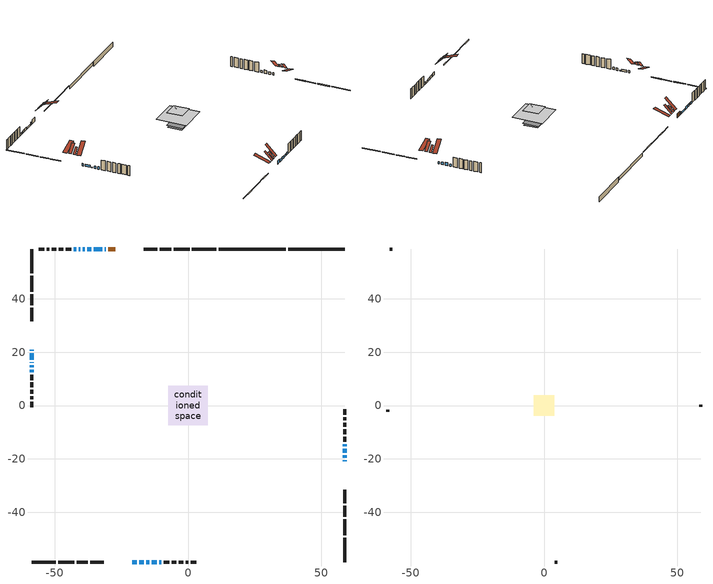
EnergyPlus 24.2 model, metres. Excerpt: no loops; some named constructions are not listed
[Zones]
conditioned space
 floor adiabatic (AdiabaticFloorConstruction): -7.46,-7.46 -7.46,7.46 7.46,7.46 7.46,-7.46 z2.75
 floor foundation (Slab1 construction): -3.57,-3.57 -3.57,3.57 3.57,3.57 3.57,-3.57 z-2.13
 floor foundation (Slab1 construction 1): -3.91,-3.91 -3.91,3.91 3.91,3.91 3.91,-3.91 z-1.22
 wall outside (RimJoist1 construction): 10.52,58.71 1.49,58.71 / -58.71,-58.71 -49.68,-58.71 / -58.71,58.71 -58.71,49.68 / 58.71,-58.71 58.71,-49.68 z0.31:0.61
 wall outside (RimJoist2 construction): 0.56,58.71 -5.44,58.71 / -48.75,-58.71 -42.75,-58.71 / -58.71,48.75 -58.71,42.75 / 58.71,-48.75 58.71,-42.75 z0.31:0.61
 wall outside (RimJoist3 construction): -6.36,58.71 -10.52,58.71 / -41.82,-58.71 -37.67,-58.71 / -58.71,41.82 -58.71,37.67 / 58.71,-41.82 58.71,-37.67 z0.31:0.61
 wall outside (RimJoist4 construction): -11.45,58.71 -16.63,58.71 / -36.74,-58.71 -31.55,-58.71 / -58.71,36.74 -58.71,31.55 / 58.71,-36.74 58.71,-31.55 z0.31:0.61
 wall outside (AdiabaticWallConstruction 1): -27.26,58.71 -29.85,58.71 z0.31:2.34
 wall outside (AdiabaticWallConstruction): 58.71,-20.93 58.71,-20.52 / -40.5,58.71 -41.01,58.71 / 58.71,-15.3 58.71,-14.59 / -41.94,58.71 -42.86,58.71 z0.31:1.38; -30.77,58.71 -31.19,58.71 / -58.71,20.93 -58.71,20.51 / -36.2,58.71 -37.83,58.71 / -38.76,58.71 -39.57,58.71 / -58.71,19.58 -58.71,17.14 / -18.22,-58.71 -16.59,-58.71 / -58.71,13.33 -58.71,12.51 / -10.86,-58.71 -10.02,-58.71 z0.31:1.53; 58.71,-19.59 58.71,-18.58 / -58.71,15.02 -58.71,14.26 z0.31:1.48; 58.71,-17.65 58.71,-16.23 / -20.93,-58.71 -19.15,-58.71 z0.31:1.89; -32.12,58.71 -35.27,58.71 z0.31:1.02; -58.71,16.21 -58.71,15.95 z0.31:0.7; -15.66,-58.71 -14.49,-58.71 z0.31:1.43; -13.57,-58.71 -11.79,-58.71 z0.31:1.17
 wall outside (Wall1 construction): -43.78,58.71 -45.81,58.71 / -9.1,-58.71 -7.07,-58.71 / -58.71,11.59 -58.71,9.56 / 58.71,-13.66 58.71,-11.63 z0.31:5.19
 wall outside (Wall2 construction): -46.74,58.71 -48.49,58.71 / -6.14,-58.71 -4.39,-58.71 / -58.71,8.63 -58.71,6.88 / 58.71,-10.7 58.71,-8.95 z0.31:5.19
 wall outside (Wall3 construction): -49.42,58.71 -51.05,58.71 / -3.46,-58.71 -1.83,-58.71 / -58.71,5.95 -58.71,4.32 / 58.71,-8.02 58.71,-6.39 z0.31:5.19
 wall outside (Wall4 construction): -51.98,58.71 -53.06,58.71 / -0.9,-58.71 0.18,-58.71 / -58.71,3.39 -58.71,2.31 / 58.71,-5.46 58.71,-4.38 z0.31:5.19
 wall outside (Wall5 construction): -53.99,58.71 -56.05,58.71 / 1.11,-58.71 3.17,-58.71 / -58.71,1.38 -58.71,-0.68 / 58.71,-3.45 58.71,-1.39 z0.31:5.19
 wall foundation (FoundationWall1 construction): 37.68,58.71,-2.13 37.68,58.71,0.31 56.61,58.71,0.31 56.61,58.71,0.26 58.71,58.71,0.26 58.71,58.71,-2.13
 wall foundation (FoundationWall2 construction): 36.75,58.71 11.45,58.71 z-1.22:0.3
 window (WindowConstruction): 58.71,-20.93 58.71,-20.52 z0.31:1.38
 window (WindowConstruction 17): -30.77,58.71 -31.19,58.71 z0.31:1.53
 window (WindowConstruction 18): -58.71,20.93 -58.71,20.51 z0.31:1.53
 window (WindowConstruction 7): 58.71,-19.59 58.71,-18.58 z0.31:1.48
 window (WindowConstruction 8): 58.71,-17.65 58.71,-16.23 z0.31:1.89
 window (WindowConstruction 9): -32.12,58.71 -35.27,58.71 z0.31:1.02
 window (WindowConstruction 10): -36.2,58.71 -37.83,58.71 z0.31:1.53
 window (WindowConstruction 11): -38.76,58.71 -39.57,58.71 z0.31:1.53
 window (WindowConstruction 1): -40.5,58.71 -41.01,58.71 z0.31:1.38
 window (WindowConstruction 12): -58.71,19.58 -58.71,17.14 z0.31:1.53
 window (WindowConstruction 13): -20.93,-58.71 -19.15,-58.71 z0.31:1.89
 window (WindowConstruction 14): 58.71,-15.3 58.71,-14.59 z0.31:1.38
 window (WindowConstruction 15): -18.22,-58.71 -16.59,-58.71 z0.31:1.53
 window (WindowConstruction 19): -58.71,16.21 -58.71,15.95 z0.31:0.7
 window (WindowConstruction 2): -41.94,58.71 -42.85,58.71 z0.31:1.38
 window (WindowConstruction 3): -58.71,15.02 -58.71,14.26 z0.31:1.48
 window (WindowConstruction 4): -58.71,13.33 -58.71,12.52 z0.31:1.53
 window (WindowConstruction 5): -15.66,-58.71 -14.5,-58.71 z0.31:1.43
 window (WindowConstruction 6): -13.57,-58.71 -11.79,-58.71 z0.31:1.17
 window (WindowConstruction 16): -10.86,-58.71 -10.02,-58.71 z0.31:1.53
 door (Door): -27.26,58.71 -29.85,58.71 z0.31:2.34
 ceiling adiabatic (AdiabaticFloorConstruction): 7.46,-7.46 7.46,7.46 -7.46,7.46 -7.46,-7.46 z2.75
 roof outside (Roof2 construction): -21.76,58.71,5.19 -21.76,55.05,8.84 -20.47,55.05,8.84 -20.47,58.71,5.19; -26.42,-58.71,5.19 -26.42,-55.05,8.84 -27.72,-55.05,8.84 -27.72,-58.71,5.19; -58.71,26.42,5.19 -55.05,26.42,8.84 -55.05,27.72,8.84 -58.71,27.72,5.19; 58.71,-26.42,5.19 55.05,-26.42,8.84 55.05,-27.72,8.84 58.71,-27.72,5.19
 roof outside (Roof3 construction): -23.63,58.71,5.19 -23.63,56.07,7.83 -22.69,56.07,7.83 -22.69,58.71,5.19; -24.56,-58.71,5.19 -24.56,-56.07,7.83 -25.49,-56.07,7.83 -25.49,-58.71,5.19; -58.71,24.56,5.19 -56.07,24.56,7.83 -56.07,25.49,7.83 -58.71,25.49,5.19; 58.71,-24.56,5.19 56.07,-24.56,7.83 56.07,-25.49,7.83 58.71,-25.49,5.19
attic - vented
 floor to conditioned space (Floor1 construction Reversed): -3.86,-3.86 -3.86,3.86 3.86,3.86 3.86,-3.86 z5.19
 floor to conditioned space (Floor2 construction Reversed): -2.48,-2.48 -2.48,2.48 2.48,2.48 2.48,-2.48 z5.19
 floor to conditioned space (Floor3 construction Reversed): -1.67,-1.67 -1.67,1.67 1.67,1.67 1.67,-1.67 z5.19
 wall outside (Wall6 construction): -56.98,58.71 -57.78,58.71 / 4.1,-58.71 4.9,-58.71 / -58.71,-1.61 -58.71,-2.41 / 58.71,-0.46 58.71,0.34 z0.31:5.19
 roof outside (Roof1 construction): -19.54,58.71,5.19 -19.54,51.2,7.69 -17.56,51.2,7.69 -17.56,58.71,5.19; -28.64,-58.71,5.19 -28.64,-51.2,7.69 -30.62,-51.2,7.69 -30.62,-58.71,5.19; -58.71,28.64,5.19 -51.2,28.64,7.69 -51.2,30.62,7.69 -58.71,30.62,5.19; 58.71,-28.64,5.19 51.2,-28.64,7.69 51.2,-30.62,7.69 58.71,-30.62,5.19
 roof outside (Roof4 construction): -26.33,58.71,5.19 -26.33,53.69,10.21 -24.56,53.69,10.21 -24.56,58.71,5.19; -21.86,-58.71,5.19 -21.86,-53.69,10.21 -23.63,-53.69,10.21 -23.63,-58.71,5.19; -58.71,21.86,5.19 -53.69,21.86,10.21 -53.69,23.63,10.21 -58.71,23.63,5.19; 58.71,-21.86,5.19 53.69,-21.86,10.21 53.69,-23.63,10.21 58.71,-23.63,5.19
[Construction]
Floor1 construction: ceiling loosefill ins, ceiling stud and cavity, gypsum board
Floor2 construction: ceiling loosefill ins 1, ceiling stud and cavity 1, gypsum board
Floor3 construction: ceiling stud and cavity 2, gypsum board 1
[EnergyManagementSystem:Program]
component_loads_program: Set loads_htg_walls = 0; Set loads_htg_rim_joists = 0; Set loads_htg_foundation_walls = 0; Set loads_htg_floors = 0; Set loads_htg_slabs = 0; Set loads_htg_ceilings = 0; Set loads_htg_roofs = 0; Set loads_htg_windows_conduction = 0; Set loads_htg_windows_solar = 0; Set loads_htg_doors = 0; Set loads_htg_skylights_conduction = 0; Set loads_htg_skylights_solar = 0; Set loads_htg_internal_mass = 0; Set loads_htg_intgains = 0; Set loads_htg_lighting = 0; Set loads_htg_infil = 0; Set loads_htg_mechvent = 0; Set loads_htg_natvent = 0; Set loads_htg_whf = 0; Set loads_htg_ducts = 0; Set loads_clg_walls = 0; Set loads_clg_rim_joists = 0; Set loads_clg_foundation_walls = 0; Set loads_clg_floors = 0; Set loads_clg_slabs = 0; Set loads_clg_ceilings = 0; Set loads_clg_roofs = 0; Set loads_clg_windows_conduction = 0; Set loads_clg_windows_solar = 0; Set loads_clg_doors = 0; Set loads_clg_skylights_conduction = 0; Set loads_clg_skylights_solar = 0; Set loads_clg_internal_mass = 0; Set loads_clg_intgains = 0; Set loads_clg_lighting = 0; Set loads_clg_infil = 0; Set loads_clg_mechvent = 0; Set loads_clg_natvent = 0; Set loads_clg_whf = 0; Set loads_clg_ducts = 0; Set hr_walls = 0; Set hr_walls = hr_walls + s_conv_33 + s_ig_33 + s_sol_33 + s_lgt_33 + s_surf_33; Set hr_walls = hr_walls + s_conv_34 + s_ig_34 + s_sol_34 + s_lgt_34 + s_surf_34; Set hr_walls = hr_walls + s_conv_35 + s_ig_35 + s_sol_35 + s_lgt_35 + s_surf_35; Set hr_walls = hr_walls + s_conv_36 + s_ig_36 + s_sol_36 + s_lgt_36 + s_surf_36; Set hr_walls = hr_walls + s_conv_37 + s_ig_37 + s_sol_37 + s_lgt_37 + s_surf_37; Set hr_walls = hr_walls + s_conv_38 + s_ig_38 + s_sol_38 + s_lgt_38 + s_surf_38; Set hr_walls = hr_walls + s_conv_39 + s_ig_39 + s_sol_39 + s_lgt_39 + s_surf_39; Set hr_walls = hr_walls + s_conv_40 + s_ig_40 + s_sol_40 + s_lgt_40 + s_surf_40; Set hr_walls = hr_walls + s_conv_41 + s_ig_41 + s_sol_41 + s_lgt_41 + s_surf_41; Set hr_walls = hr_walls + s_conv_42 + s_ig_42 + s_sol_42 + s_lgt_42 + s_surf_42; Set hr_walls = hr_walls + s_conv_43 + s_ig_43 + s_sol_43 + s_lgt_43 + s_surf_43; Set hr_walls = hr_walls + s_conv_44 + s_ig_44 + s_sol_44 + s_lgt_44 + s_surf_44; Set hr_walls = hr_walls + s_conv_45 + s_ig_45 + s_sol_45 + s_lgt_45 + s_surf_45; Set hr_walls = hr_walls + s_conv_46 + s_ig_46 + s_sol_46 + s_lgt_46 + s_surf_46; Set hr_walls = hr_walls + s_conv_47 + s_ig_47 + s_sol_47 + s_lgt_47 + s_surf_47; Set hr_walls = hr_walls + s_conv_48 + s_ig_48 + s_sol_48 + s_lgt_48 + s_surf_48; Set hr_walls = hr_walls + s_conv_49 + s_ig_49 + s_sol_49 + s_lgt_49 + s_surf_49; Set hr_walls = hr_walls + s_conv_50 + s_ig_50 + s_sol_50 + s_lgt_50 + s_surf_50; Set hr_walls = hr_walls + s_conv_51 + s_ig_51 + s_sol_51 + s_lgt_51 + s_surf_51; Set hr_walls = hr_walls + s_conv_52 + s_ig_52 + s_sol_52 + s_lgt_52 + s_surf_52; Set hr_rim_joists = 0; Set hr_rim_joists = hr_rim_joists + s_conv_7 + s_ig_7 + s_sol_7 + s_lgt_7 + s_surf_7; Set hr_rim_joists = hr_rim_joists + s_conv_8 + s_ig_8 + s_sol_8 + s_lgt_8 + s_surf_8; Set hr_rim_joists = hr_rim_joists + s_conv_9 + s_ig_9 + s_sol_9 + s_lgt_9 + s_surf_9; Set hr_rim_joists = hr_rim_joists + s_conv_10 + s_ig_10 + s_sol_10 + s_lgt_10 + s_surf_10; Set hr_rim_joists = hr_rim_joists + s_conv_11 + s_ig_11 + s_sol_11 + s_lgt_11 + s_surf_11; Set hr_rim_joists = hr_rim_joists + s_conv_12 + s_ig_12 + s_sol_12 + s_lgt_12 + s_surf_12; Set hr_rim_joists = hr_rim_joists + s_conv_13 + s_ig_13 + s_sol_13 + s_lgt_13 + s_surf_13; Set hr_rim_joists = hr_rim_joists + s_conv_14 + s_ig_14 + s_sol_14 + s_lgt_14 + s_surf_14; Set hr_rim_joists = hr_rim_joists + s_conv_15 + s_ig_15 + s_sol_15 + s_lgt_15 + s_surf_15; Set hr_rim_joists = hr_rim_joists + s_conv_16 + s_ig_16 + s_sol_16 + s_lgt_16 + s_surf_16; Set hr_rim_joists = hr_rim_joists + s_conv_17 + s_ig_17 + s_sol_17 + s_lgt_17 + s_surf_17; Set hr_rim_joists = hr_rim_joists + s_conv_18 + s_ig_18 + s_sol_18 + s_lgt_18 + s_surf_18; Set hr_rim_joists = hr_rim_joists + s_conv_19 + s_ig_19 + s_sol_19 + s_lgt_19 + s_surf_19; Set hr_rim_joists = hr_rim_joists + s_conv_20 + s_ig_20 + s_sol_20 + s_lgt_20 + s_surf_20; Set hr_rim_joists = hr_rim_joists + s_conv_21 + s_ig_21 + s_sol_21 + s_lgt_21 + s_surf_21; Set hr_rim_joists = hr_rim_joists + s_conv_22 + s_ig_22 + s_sol_22 + s_lgt_22 + s_surf_22; Set hr_foundation_walls = 0; Set hr_foundation_walls = hr_foundation_walls + s_conv_3 + s_ig_3 + s_sol_3 + s_lgt_3 + s_surf_3; Set hr_foundation_walls = hr_foundation_walls + s_conv_4 + s_ig_4 + s_sol_4 + s_lgt_4 + s_surf_4; Set hr_floors = 0; Set hr_slabs = 0; Set hr_slabs = hr_slabs + s_conv_31 + s_ig_31 + s_sol_31 + s_lgt_31 + s_surf_31; Set hr_slabs = hr_slabs + s_conv_32 + s_ig_32 + s_sol_32 + s_lgt_32 + s_surf_32; Set hr_ceilings = 0; Set hr_ceilings = hr_ceilings + s_conv + s_ig + s_sol + s_lgt + s_surf; Set hr_ceilings = hr_ceilings + s_conv_1 + s_ig_1 + s_sol_1 + s_lgt_1 + s_surf_1; Set hr_ceilings = hr_ceilings + s_conv_2 + s_ig_2 + s_sol_2 + s_lgt_2 + s_surf_2; Set hr_roofs = 0; Set hr_roofs = hr_roofs + s_conv_23 + s_ig_23 + s_sol_23 + s_lgt_23 + s_surf_23; Set hr_roofs = hr_roofs + s_conv_24 + s_ig_24 + s_sol_24 + s_lgt_24 + s_surf_24; Set hr_roofs = hr_roofs + s_conv_25 + s_ig_25 + s_sol_25 + s_lgt_25 + s_surf_25; Set hr_roofs = hr_roofs + s_conv_26 + s_ig_26 + s_sol_26 + s_lgt_26 + s_surf_26; Set hr_roofs = hr_roofs + s_conv_27 + s_ig_27 + s_sol_27 + s_lgt_27 + s_surf_27; Set hr_roofs = hr_roofs + s_conv_28 + s_ig_28 + s_sol_28 + s_lgt_28 + s_surf_28; Set hr_roofs = hr_roofs + s_conv_29 + s_ig_29 + s_sol_29 + s_lgt_29 + s_surf_29; Set hr_roofs = hr_roofs + s_conv_30 + s_ig_30 + s_sol_30 + s_lgt_30 + s_surf_30; Set hr_windows_conduction = 0; Set hr_windows_conduction = hr_windows_conduction + ss_conv_1; Set hr_windows_conduction = hr_windows_conduction + ss_ig_1; Set hr_windows_conduction = hr_windows_conduction + ss_surf_1; Set hr_windows_conduction = hr_windows_conduction + ss_conv_2; Set hr_windows_conduction = hr_windows_conduction + ss_ig_2; Set hr_windows_conduction = hr_windows_conduction + ss_surf_2; Set hr_windows_conduction = hr_windows_conduction + ss_conv_3; Set hr_windows_conduction = hr_windows_conduction + ss_ig_3; Set hr_windows_conduction = hr_windows_conduction + ss_surf_3; Set hr_windows_conduction = hr_windows_conduction + ss_conv_4; Set hr_windows_conduction = hr_windows_conduction + ss_ig_4; Set hr_windows_conduction = hr_windows_conduction + ss_surf_4; Set hr_windows_conduction = hr_windows_conduction + ss_conv_5; Set hr_windows_conduction = hr_windows_conduction + ss_ig_5; Set hr_windows_conduction = hr_windows_conduction + ss_surf_5; Set hr_windows_conduction = hr_windows_conduction + ss_conv_6; Set hr_windows_conduction = hr_windows_conduction + ss_ig_6; Set hr_windows_conduction = hr_windows_conduction + ss_surf_6; Set hr_windows_conduction = hr_windows_conduction + ss_conv_7; Set hr_windows_conduction = hr_windows_conduction + ss_ig_7; Set hr_windows_conduction = hr_windows_conduction + ss_surf_7; Set hr_windows_conduction = hr_windows_conduction + ss_conv_8; Set hr_windows_conduction = hr_windows_conduction + ss_ig_8; Set hr_windows_conduction = hr_windows_conduction + ss_surf_8; Set hr_windows_conduction = hr_windows_conduction + ss_conv_9; Set hr_windows_conduction = hr_windows_conduction + ss_ig_9; Set hr_windows_conduction = hr_windows_conduction + ss_surf_9; Set hr_windows_conduction = hr_windows_conduction + ss_conv_10; Set hr_windows_conduction = hr_windows_conduction + ss_ig_10; Set hr_windows_conduction = hr_windows_conduction + ss_surf_10; Set hr_windows_conduction = hr_windows_conduction + ss_conv_11; Set hr_windows_conduction = hr_windows_conduction + ss_ig_11; Set hr_windows_conduction = hr_windows_conduction + ss_surf_11; Set hr_windows_conduction = hr_windows_conduction + ss_conv_12; Set hr_windows_conduction = hr_windows_conduction + ss_ig_12; Set hr_windows_conduction = hr_windows_conduction + ss_surf_12; Set hr_windows_conduction = hr_windows_conduction + ss_conv_13; Set hr_windows_conduction = hr_windows_conduction + ss_ig_13; Set hr_windows_conduction = hr_windows_conduction + ss_surf_13; Set hr_windows_conduction = hr_windows_conduction + ss_conv_14; Set hr_windows_conduction = hr_windows_conduction + ss_ig_14; Set hr_windows_conduction = hr_windows_conduction + ss_surf_14; Set hr_windows_conduction = hr_windows_conduction + ss_conv_15; Set hr_windows_conduction = hr_windows_conduction + ss_ig_15; Set hr_windows_conduction = hr_windows_conduction + ss_surf_15; Set hr_windows_conduction = hr_windows_conduction + ss_conv_16; Set hr_windows_conduction = hr_windows_conduction + ss_ig_16; Set hr_windows_conduction = hr_windows_conduction + ss_surf_16; Set hr_windows_conduction = hr_windows_conduction + ss_conv_17; Set hr_windows_conduction = hr_windows_conduction + ss_ig_17; Set hr_windows_conduction = hr_windows_conduction + ss_surf_17; Set hr_windows_conduction = hr_windows_conduction + ss_conv_18; Set hr_windows_conduction = hr_windows_conduction + ss_ig_18; Set hr_windows_conduction = hr_windows_conduction + ss_surf_18; Set hr_windows_conduction = hr_windows_conduction + ss_conv_19; Set hr_windows_conduction = hr_windows_conduction + ss_ig_19; Set hr_windows_conduction = hr_windows_conduction + ss_surf_19; Set hr_windows_conduction = hr_windows_conduction + ss_conv_20; Set hr_windows_conduction = hr_windows_conduction + ss_ig_20; Set hr_windows_conduction = hr_windows_conduction + ss_surf_20; Set hr_windows_solar = 0; Set hr_windows_solar = hr_windows_solar - ss_trans_in * ZoneTimestep * 3600 + ss_back_out * ZoneTimestep * 3600 + ss_trans_out * ZoneTimestep * 3600; Set hr_windows_solar = hr_windows_solar - ss_trans_in_1 * ZoneTimestep * 3600 + ss_back_out_1 * ZoneTimestep * 3600 + ss_trans_out_1 * ZoneTimestep * 3600; Set hr_windows_solar = hr_windows_solar - ss_trans_in_2 * ZoneTimestep * 3600 + ss_back_out_2 * ZoneTimestep * 3600 + ss_trans_out_2 * ZoneTimestep * 3600; Set hr_windows_solar = hr_windows_solar - ss_trans_in_3 * ZoneTimestep * 3600 + ss_back_out_3 * ZoneTimestep * 3600 + ss_trans_out_3 * ZoneTimestep * 3600; Set hr_windows_solar = hr_windows_solar - ss_trans_in_4 * ZoneTimestep * 3600 + ss_back_out_4 * ZoneTimestep * 3600 + ss_trans_out_4 * ZoneTimestep * 3600; Set hr_windows_solar = hr_windows_solar - ss_trans_in_5 * ZoneTimestep * 3600 + ss_back_out_5 * ZoneTimestep * 3600 + ss_trans_out_5 * ZoneTimestep * 3600; Set hr_windows_solar = hr_windows_solar - ss_trans_in_6 * ZoneTimestep * 3600 + ss_back_out_6 * ZoneTimestep * 3600 + ss_trans_out_6 * ZoneTimestep * 3600; Set hr_windows_solar = hr_windows_solar - ss_trans_in_7 * ZoneTimestep * 3600 + ss_back_out_7 * ZoneTimestep * 3600 + ss_trans_out_7 * ZoneTimestep * 3600; Set hr_windows_solar = hr_windows_solar - ss_trans_in_8 * ZoneTimestep * 3600 + ss_back_out_8 * ZoneTimestep * 3600 + ss_trans_out_8 * ZoneTimestep * 3600; Set hr_windows_solar = hr_windows_solar - ss_trans_in_9 * ZoneTimestep * 3600 + ss_back_out_9 * ZoneTimestep * 3600 + ss_trans_out_9 * ZoneTimestep * 3600; Set hr_windows_solar = hr_windows_solar - ss_trans_in_10 * ZoneTimestep * 3600 + ss_back_out_10 * ZoneTimestep * 3600 + ss_trans_out_10 * ZoneTimestep * 3600; Set hr_windows_solar = hr_windows_solar - ss_trans_in_11 * ZoneTimestep * 3600 + ss_back_out_11 * ZoneTimestep * 3600 + ss_trans_out_11 * ZoneTimestep * 3600; Set hr_windows_solar = hr_windows_solar - ss_trans_in_12 * ZoneTimestep * 3600 + ss_back_out_12 * ZoneTimestep * 3600 + ss_trans_out_12 * ZoneTimestep * 3600; Set hr_windows_solar = hr_windows_solar - ss_trans_in_13 * ZoneTimestep * 3600 + ss_back_out_13 * ZoneTimestep * 3600 + ss_trans_out_13 * ZoneTimestep * 3600; Set hr_windows_solar = hr_windows_solar - ss_trans_in_14 * ZoneTimestep * 3600 + ss_back_out_14 * ZoneTimestep * 3600 + ss_trans_out_14 * ZoneTimestep * 3600; Set hr_windows_solar = hr_windows_solar - ss_trans_in_15 * ZoneTimestep * 3600 + ss_back_out_15 * ZoneTimestep * 3600 + ss_trans_out_15 * ZoneTimestep * 3600; Set hr_windows_solar = hr_windows_solar - ss_trans_in_16 * ZoneTimestep * 3600 + ss_back_out_16 * ZoneTimestep * 3600 + ss_trans_out_16 * ZoneTimestep * 3600; Set hr_windows_solar = hr_windows_solar - ss_trans_in_17 * ZoneTimestep * 3600 + ss_back_out_17 * ZoneTimestep * 3600 + ss_trans_out_17 * ZoneTimestep * 3600; Set hr_windows_solar = hr_windows_solar - ss_trans_in_18 * ZoneTimestep * 3600 + ss_back_out_18 * ZoneTimestep * 3600 + ss_trans_out_18 * ZoneTimestep * 3600; Set hr_windows_solar = hr_windows_solar - ss_trans_in_19 * ZoneTimestep * 3600 + ss_back_out_19 * ZoneTimestep * 3600 + ss_trans_out_19 * ZoneTimestep * 3600; Set hr_doors = 0; Set hr_doors = hr_doors + ss_sol; Set hr_doors = hr_doors + ss_lgt; Set hr_doors = hr_doors + ss_conv; Set hr_doors = hr_doors + ss_ig; Set hr_doors = hr_doors + ss_surf; Set hr_skylights_conduction = 0; Set hr_skylights_solar = 0; Set hr_internal_mass = 0; Set hr_internal_mass = hr_internal_mass + s_conv_5 + s_ig_5 + s_sol_5 + s_lgt_5 + s_surf_5; Set hr_internal_mass = hr_internal_mass + s_conv_6 + s_ig_6 + s_sol_6 + s_lgt_6 + s_surf_6; Set hr_internal_mass = hr_internal_mass + im_conv + im_ig + im_sol + im_lgt + im_surf; Set hr_internal_mass = hr_internal_mass + im_conv_1 + im_ig_1 + im_sol_1 + im_lgt_1 + im_surf_1; Set hr_intgains = 0; Set hr_intgains = hr_intgains - ig_ee_conv - ig_ee_rad - ig_ee_conv_1 - ig_ee_rad_1 - ig_ee_conv_2 - ig_ee_rad_2 - ig_ee_conv_3 - ig_ee_rad_3 - ig_ee_conv_4 - ig_ee_rad_4 - ig_ee_conv_5 - ig_ee_rad_5 - ig_ee_conv_6 - ig_ee_rad_6 - ig_oe_conv - ig_oe_rad - ig_oe_conv_1 - ig_oe_rad_1 - ig_oe_conv_2 - ig_oe_rad_2 - ig_oe_conv_3 - ig_oe_rad_3 - ig_oe_conv_4 - ig_oe_rad_4 - ig_ppl_conv - ig_ppl_rad; Set hr_lighting = 0; Set hr_lighting = hr_lighting - ig_lgt_conv - ig_lgt_rad - ig_lgt_vis; Set hr_infil = 0; Set hr_infil = hr_infil - airflow_gain + airflow_loss; Set hr_natvent = 0; Set hr_natvent = hr_natvent - airflow_gain_1 + airflow_loss_1; Set hr_whf = 0; Set hr_whf = hr_whf - airflow_gain_2 + airflow_loss_2; Set hr_mechvent = 0; Set hr_mechvent = hr_mechvent - mv_conv - mv_rad - mv_conv_1 - mv_rad_1 - mv_conv_2 - mv_rad_2 - mv_conv_3 - mv_rad_3 - mv_conv_4 - mv_rad_4 - mv_conv_5 - mv_rad_5 - mv_conv_6 - mv_rad_6; Set hr_ducts = 0; Set hr_intgains = hr_intgains + dhw_loss * (1.0*(1-dhw_rtf) + 1.0*dhw_rtf); Set htg_mode = 0; Set clg_mode = 0; If (htg_load_cond > 0); Set htg_mode = 1.0; ElseIf (clg_load_cond > 0); Set clg_mode = 0.0; Else; Set htg_season = 0; Set clg_season = 0; If ((DayOfYear >= 1) && (DayOfYear <= 365)); Set clg_season = 1; EndIf; If ((DayOfYear >= 1) && (DayOfYear <= 365)); Set htg_season = 1; EndIf; If ((airflow_gain_1 <> 0) || (airflow_loss_1 <> 0)) && (clg_season == 1); Set clg_mode = 0.0; ElseIf ((airflow_gain_2 <> 0) || (airflow_loss_2 <> 0)) && (clg_season == 1); Set clg_mode = 0.0; Else; Set Tmid_setpoint = (htg_sp_s_1 + clg_sp_s_1) / 2; If (tin_s_1 > Tmid_setpoint) && (clg_season == 1); Set clg_mode = 0.0; ElseIf (tin_s_1 < Tmid_setpoint) && (htg_season == 1); Set htg_mode = 1.0; EndIf; EndIf; EndIf; Set loads_htg_walls = loads_htg_walls + (hr_walls * htg_mode * 1); Set loads_htg_rim_joists = loads_htg_rim_joists + (hr_rim_joists * htg_mode * 1); Set loads_htg_foundation_walls = loads_htg_foundation_walls + (hr_foundation_walls * htg_mode * 1); Set loads_htg_floors = loads_htg_floors + (hr_floors * htg_mode * 1); Set loads_htg_slabs = loads_htg_slabs + (hr_slabs * htg_mode * 1); Set loads_htg_ceilings = loads_htg_ceilings + (hr_ceilings * htg_mode * 1); Set loads_htg_roofs = loads_htg_roofs + (hr_roofs * htg_mode * 1); Set loads_htg_windows_conduction = loads_htg_windows_conduction + (hr_windows_conduction * htg_mode * 1); Set loads_htg_windows_solar = loads_htg_windows_solar + (hr_windows_solar * htg_mode * 1); Set loads_htg_doors = loads_htg_doors + (hr_doors * htg_mode * 1); Set loads_htg_skylights_conduction = loads_htg_skylights_conduction + (hr_skylights_conduction * htg_mode * 1); Set loads_htg_skylights_solar = loads_htg_skylights_solar + (hr_skylights_solar * htg_mode * 1); Set loads_htg_internal_mass = loads_htg_internal_mass + (hr_internal_mass * htg_mode * 1); Set loads_htg_intgains = loads_htg_intgains + (hr_intgains * htg_mode * 1); Set loads_htg_lighting = loads_htg_lighting + (hr_lighting * htg_mode * 1); Set loads_htg_infil = loads_htg_infil + (hr_infil * htg_mode * 1); Set loads_htg_mechvent = loads_htg_mechvent + (hr_mechvent * htg_mode * 1); Set loads_htg_natvent = loads_htg_natvent + (hr_natvent * htg_mode * 1); Set loads_htg_whf = loads_htg_whf + (hr_whf * htg_mode * 1); Set loads_htg_ducts = loads_htg_ducts + (hr_ducts * htg_mode * 1); Set loads_clg_walls = loads_clg_walls + (-hr_walls * clg_mode * 1); Set loads_clg_rim_joists = loads_clg_rim_joists + (-hr_rim_joists * clg_mode * 1); Set loads_clg_foundation_walls = loads_clg_foundation_walls + (-hr_foundation_walls * clg_mode * 1); Set loads_clg_floors = loads_clg_floors + (-hr_floors * clg_mode * 1); Set loads_clg_slabs = loads_clg_slabs + (-hr_slabs * clg_mode * 1); Set loads_clg_ceilings = loads_clg_ceilings + (-hr_ceilings * clg_mode * 1); Set loads_clg_roofs = loads_clg_roofs + (-hr_roofs * clg_mode * 1); Set loads_clg_windows_conduction = loads_clg_windows_conduction + (-hr_windows_conduction * clg_mode * 1); Set loads_clg_windows_solar = loads_clg_windows_solar + (-hr_windows_solar * clg_mode * 1); Set loads_clg_doors = loads_clg_doors + (-hr_doors * clg_mode * 1); Set loads_clg_skylights_conduction = loads_clg_skylights_conduction + (-hr_skylights_conduction * clg_mode * 1); Set loads_clg_skylights_solar = loads_clg_skylights_solar + (-hr_skylights_solar * clg_mode * 1); Set loads_clg_internal_mass = loads_clg_internal_mass + (-hr_internal_mass * clg_mode * 1); Set loads_clg_intgains = loads_clg_intgains + (-hr_intgains * clg_mode * 1); Set loads_clg_lighting = loads_clg_lighting + (-hr_lighting * clg_mode * 1); Set loads_clg_infil = loads_clg_infil + (-hr_infil * clg_mode * 1); Set loads_clg_mechvent = loads_clg_mechvent + (-hr_mechvent * clg_mode * 1); Set loads_clg_natvent = loads_clg_natvent + (-hr_natvent * clg_mode * 1); Set loads_clg_whf = loads_clg_whf + (-hr_whf * clg_mode * 1); Set loads_clg_ducts = loads_clg_ducts + (-hr_ducts * clg_mode * 1)
infil_program: Set p_m = 0.14; Set p_s = 0.22; Set s_m = 270; Set s_s = 370; Set z_m = 9.99744; Set z_s = 4.896783550243275; Set f_t = (((s_m/z_m)^p_m)*((z_s/s_s)^p_s)); Set Tdiff = tin_s-tout_s; Set dT = @Abs Tdiff; Set c = 0.1473; Set Cs = 0.0959; Set Cw = 0.1508; Set n = 0.65; Set sft = (f_t*0.54); Set temp1 = ((c*Cw)*((sft*site_vw_s)^(2*n)))^2; Set Qinf = (((c*Cs*(dT^n))^2)+temp1)^0.5; Set Qinf = (@Max Qinf 0); Set mech_vent_house_fan_sensible_load_act = 0.0; Set mech_vent_house_fan_latent_load_act = 0.0; Set OASupInPb = out_pb_s; Set OASupInTemp = tout_s; Set OASupInW = out_wt_s; Set OASupRho = (@RhoAirFnPbTdbW OASupInPb OASupInTemp OASupInW); Set OASupCp = (@CpAirFnW OASupInW); Set OASupInEnth = (@HFnTdbW OASupInTemp OASupInW); Set ZoneTemp = tin_s; Set ZoneW = win_s; Set ZoneCp = (@CpAirFnW ZoneW); Set ZoneAirEnth = (@HFnTdbW ZoneTemp ZoneW); Set mech_vent_house_fan_cfis_act = 0.0; Set QWHV_cfis_sup = 0.0; Set QWHV_cfis_suppl_sup = 0.0; Set QWHV_cfis_suppl_exh = 0.0; Set Qrange = 0; Set Qrange = Qrange + 0.075 * mech_vent_range_fan_0_sch_s; Set Qbath = 0; Set Qbath = Qbath + 0.066 * mech_vent_bath_fan_0_sch_s; Set Qbath = Qbath + 0.066 * mech_vent_bath_fan_1_sch_s; Set Qdryer = 0; Set Qdryer = Qdryer + 0.00308 * clothes_dryer_exhaust_0_sch_s; Set QWHV_sup = 0.0; Set QWHV_exh = 0.0; Set Qsupply = QWHV_sup + QWHV_cfis_sup + QWHV_cfis_suppl_sup; Set Qexhaust = Qrange + Qbath + Qdryer + QWHV_exh + QWHV_cfis_suppl_exh; Set Qfan = (@Max Qexhaust Qsupply); Set Qducts = 0; If Qducts < 0; Set Qsupply = Qsupply - Qducts; Else; Set Qexhaust = Qexhaust + Qducts; EndIf; Set Qfan_with_ducts = (@Max Qexhaust Qsupply); Set Qimb = (@Abs (Qsupply - Qexhaust)); If Qinf + Qimb > 0; Set Qtot = Qfan_with_ducts + (Qinf^2) / (Qinf + Qimb); Else; Set Qtot = Qfan_with_ducts; EndIf; Set Qinf_adj = Qtot - Qfan; Set infil_flow_act = Qinf_adj; Set infil_program_Qinf = Qinf_adj; Set infil_program_Qfan = Qfan; Set Qload = Qfan; Set Effectiveness_Sens = 0.0; Set Effectiveness_Lat = 0.0; Set Fan_MFR = Qload * OASupRho; Set ZoneInEnth = OASupInEnth; Set ZoneInTemp = OASupInTemp; Set FanTotalToCond = Fan_MFR * (ZoneInEnth - ZoneAirEnth); Set FanSensToCond = Fan_MFR * ZoneCp * (ZoneInTemp - ZoneTemp); Set FanLatToCond = FanTotalToCond - FanSensToCond; Set mech_vent_house_fan_sensible_load_act = mech_vent_house_fan_sensible_load_act + FanSensToCond; Set mech_vent_house_fan_latent_load_act = mech_vent_house_fan_latent_load_act + FanLatToCond
water_heater_EC_adj: If WarmupFlag == 0; Set dhw_e_cons = water_heater_energy + water_heater_on_cycle_parasitic + water_heater_off_cycle_parasitic; Set water_heater_ec_adj_act = 0.0 * dhw_e_cons / 1; EndIf
[EnergyManagementSystem:ProgramCallingManager]
component_loads_program_calling_manager: EndOfZoneTimestepAfterZoneReporting; component_loads_program
fridge_schedule_program_calling_manager: BeginZoneTimestepAfterInitHeatBalance; fridge_schedule_program
furnace_supply_fan_1_disaggregate_program_calling_manager: EndOfSystemTimestepBeforeHVACReporting; furnace_supply_fan_1_disaggregate_program
furnace_supply_fan_disaggregate_program_calling_manager: EndOfSystemTimestepBeforeHVACReporting; furnace_supply_fan_disaggregate_program
infil_program_calling_manager: BeginZoneTimestepAfterInitHeatBalance; infil_program
natural_vent_program_calling_manager: BeginZoneTimestepAfterInitHeatBalance; natural_vent_program
total_airflows_program_calling_manager: EndOfZoneTimestepAfterZoneReporting; total_airflows_program
total_loads_program_calling_manager: EndOfZoneTimestepAfterZoneReporting; total_loads_program
unmet_hours_program_calling_manager: EndOfZoneTimestepBeforeZoneReporting; unmet_hours_program
water_heater_EC_adj_ProgramManager: EndOfSystemTimestepBeforeHVACReporting; water_heater_EC_adj
[EnergyManagementSystem:OutputVariable] Type of Data in Variable=Summed
Name | EMS Variable | Update Frequency | EMS Program or Subroutine | Units
furnace supply fan 1 disaggregate htg primary | furnace_supply_fan_1_primary_htg | SystemTimestep | furnace_supply_fan_1_disaggregate_program | J
furnace supply fan disaggregate htg primary | furnace_supply_fan_primary_htg | SystemTimestep | furnace_supply_fan_disaggregate_program | J
loads_htg_tot_peakload_outvar; loads_htg_tot_annual_outvar; Energy Management System Output Variable 1; Energy Management System Output Variable 45 | loads_htg_tot | ZoneTimestep | total_loads_program | J
loads_clg_tot_peakload_outvar; loads_clg_tot_annual_outvar; Energy Management System Output Variable 2; Energy Management System Output Variable 46 | loads_clg_tot | ZoneTimestep | total_loads_program | J
htg_unmet_hours_annual_outvar; Energy Management System Output Variable 3 | htg_unmet_hours | ZoneTimestep | unmet_hours_program | hr
clg_unmet_hours_annual_outvar; Energy Management System Output Variable 4 | clg_unmet_hours | ZoneTimestep | unmet_hours_program | hr
loads_htg_roofs_annual_outvar; Energy Management System Output Variable 5 | loads_htg_roofs | ZoneTimestep | component_loads_program | J
loads_htg_ceilings_annual_outvar; Energy Management System Output Variable 6 | loads_htg_ceilings | ZoneTimestep | component_loads_program | J
loads_htg_walls_annual_outvar; Energy Management System Output Variable 7 | loads_htg_walls | ZoneTimestep | component_loads_program | J
loads_htg_rim_joists_annual_outvar; Energy Management System Output Variable 8 | loads_htg_rim_joists | ZoneTimestep | component_loads_program | J
loads_htg_foundation_walls_annual_outvar; Energy Management System Output Variable 9 | loads_htg_foundation_walls | ZoneTimestep | component_loads_program | J
loads_htg_doors_annual_outvar; Energy Management System Output Variable 10 | loads_htg_doors | ZoneTimestep | component_loads_program | J
loads_htg_windows_conduction_annual_outvar; Energy Management System Output Variable 11 | loads_htg_windows_conduction | ZoneTimestep | component_loads_program | J
loads_htg_windows_solar_annual_outvar; Energy Management System Output Variable 12 | loads_htg_windows_solar | ZoneTimestep | component_loads_program | J
loads_htg_skylights_conduction_annual_outvar; Energy Management System Output Variable 13 | loads_htg_skylights_conduction | ZoneTimestep | component_loads_program | J
loads_htg_skylights_solar_annual_outvar; Energy Management System Output Variable 14 | loads_htg_skylights_solar | ZoneTimestep | component_loads_program | J
loads_htg_floors_annual_outvar; Energy Management System Output Variable 15 | loads_htg_floors | ZoneTimestep | component_loads_program | J
loads_htg_slabs_annual_outvar; Energy Management System Output Variable 16 | loads_htg_slabs | ZoneTimestep | component_loads_program | J
loads_htg_internal_mass_annual_outvar; Energy Management System Output Variable 17 | loads_htg_internal_mass | ZoneTimestep | component_loads_program | J
loads_htg_infil_annual_outvar; Energy Management System Output Variable 18 | loads_htg_infil | ZoneTimestep | component_loads_program | J
loads_htg_natvent_annual_outvar; Energy Management System Output Variable 19 | loads_htg_natvent | ZoneTimestep | component_loads_program | J
loads_htg_mechvent_annual_outvar; Energy Management System Output Variable 20 | loads_htg_mechvent | ZoneTimestep | component_loads_program | J
loads_htg_whf_annual_outvar; Energy Management System Output Variable 21 | loads_htg_whf | ZoneTimestep | component_loads_program | J
loads_htg_ducts_annual_outvar; Energy Management System Output Variable 22 | loads_htg_ducts | ZoneTimestep | component_loads_program | J
loads_htg_intgains_annual_outvar; Energy Management System Output Variable 23 | loads_htg_intgains | ZoneTimestep | component_loads_program | J
loads_htg_lighting_annual_outvar; Energy Management System Output Variable 24 | loads_htg_lighting | ZoneTimestep | component_loads_program | J
loads_clg_roofs_annual_outvar; Energy Management System Output Variable 25 | loads_clg_roofs | ZoneTimestep | component_loads_program | J
loads_clg_ceilings_annual_outvar; Energy Management System Output Variable 26 | loads_clg_ceilings | ZoneTimestep | component_loads_program | J
loads_clg_walls_annual_outvar; Energy Management System Output Variable 27 | loads_clg_walls | ZoneTimestep | component_loads_program | J
loads_clg_rim_joists_annual_outvar; Energy Management System Output Variable 28 | loads_clg_rim_joists | ZoneTimestep | component_loads_program | J
loads_clg_foundation_walls_annual_outvar; Energy Management System Output Variable 29 | loads_clg_foundation_walls | ZoneTimestep | component_loads_program | J
loads_clg_doors_annual_outvar; Energy Management System Output Variable 30 | loads_clg_doors | ZoneTimestep | component_loads_program | J
loads_clg_windows_conduction_annual_outvar; Energy Management System Output Variable 31 | loads_clg_windows_conduction | ZoneTimestep | component_loads_program | J
loads_clg_windows_solar_annual_outvar; Energy Management System Output Variable 32 | loads_clg_windows_solar | ZoneTimestep | component_loads_program | J
loads_clg_skylights_conduction_annual_outvar; Energy Management System Output Variable 33 | loads_clg_skylights_conduction | ZoneTimestep | component_loads_program | J
loads_clg_skylights_solar_annual_outvar; Energy Management System Output Variable 34 | loads_clg_skylights_solar | ZoneTimestep | component_loads_program | J
loads_clg_floors_annual_outvar; Energy Management System Output Variable 35 | loads_clg_floors | ZoneTimestep | component_loads_program | J
loads_clg_slabs_annual_outvar; Energy Management System Output Variable 36 | loads_clg_slabs | ZoneTimestep | component_loads_program | J
loads_clg_internal_mass_annual_outvar; Energy Management System Output Variable 37 | loads_clg_internal_mass | ZoneTimestep | component_loads_program | J
loads_clg_infil_annual_outvar; Energy Management System Output Variable 38 | loads_clg_infil | ZoneTimestep | component_loads_program | J
loads_clg_natvent_annual_outvar; Energy Management System Output Variable 39 | loads_clg_natvent | ZoneTimestep | component_loads_program | J
loads_clg_mechvent_annual_outvar; Energy Management System Output Variable 40 | loads_clg_mechvent | ZoneTimestep | component_loads_program | J
loads_clg_whf_annual_outvar; Energy Management System Output Variable 41 | loads_clg_whf | ZoneTimestep | component_loads_program | J
loads_clg_ducts_annual_outvar; Energy Management System Output Variable 42 | loads_clg_ducts | ZoneTimestep | component_loads_program | J
loads_clg_intgains_annual_outvar; Energy Management System Output Variable 43 | loads_clg_intgains | ZoneTimestep | component_loads_program | J
loads_clg_lighting_annual_outvar; Energy Management System Output Variable 44 | loads_clg_lighting | ZoneTimestep | component_loads_program | J
[Schedule:Day:Interval]
interior lighting schedule day: No, 01:00, 0.108182, 04:00, 0.0901515, 05:00, 0.0991667, 06:00, 0.162273, 07:00, 0.270455, 08:00, 0.342576, 10:00, 0.369621, 11:00, 0.351591, 12:00, 0.333561, 13:00, 0.324545, 14:00, 0.31553, 15:00, 0.333561, 16:00, 0.369621, 17:00, 0.450758, 18:00, 0.585985, 19:00, 0.775303, 20:00, 0.955606, 21:00, 0.991667, 22:00, 0.712197, 23:00, 0.360606, 24:00, 0.162273
interior lighting schedule day 1: No, 01:00, 0.100909, 04:00, 0.0840909, 05:00, 0.0925, 06:00, 0.151364, 07:00, 0.252273, 08:00, 0.319545, 10:00, 0.344773, 11:00, 0.327955, 12:00, 0.311136, 13:00, 0.302727, 14:00, 0.294318, 15:00, 0.311136, 16:00, 0.344773, 17:00, 0.420455, 18:00, 0.546591, 19:00, 0.723182, 20:00, 0.891364, 21:00, 0.925, 22:00, 0.664318, 23:00, 0.336364, 24:00, 0.151364
interior lighting schedule day 2: No, 01:00, 0.0927273, 04:00, 0.0772727, 05:00, 0.085, 06:00, 0.139091, 07:00, 0.231818, 08:00, 0.293636, 10:00, 0.316818, 11:00, 0.301364, 12:00, 0.285909, 13:00, 0.278182, 14:00, 0.270455, 15:00, 0.285909, 16:00, 0.316818, 17:00, 0.386364, 18:00, 0.502273, 19:00, 0.664545, 20:00, 0.819091, 21:00, 0.85, 22:00, 0.610455, 23:00, 0.309091, 24:00, 0.139091
interior lighting schedule day 3: No, 01:00, 0.0845455, 04:00, 0.0704545, 05:00, 0.0775, 06:00, 0.126818, 07:00, 0.211364, 08:00, 0.267727, 10:00, 0.288864, 11:00, 0.274773, 12:00, 0.260682, 13:00, 0.253636, 14:00, 0.246591, 15:00, 0.260682, 16:00, 0.288864, 17:00, 0.352273, 18:00, 0.457955, 19:00, 0.605909, 20:00, 0.746818, 21:00, 0.775, 22:00, 0.556591, 23:00, 0.281818, 24:00, 0.126818
interior lighting schedule day 4: No, 01:00, 0.0763636, 04:00, 0.0636364, 05:00, 0.07, 06:00, 0.114545, 07:00, 0.190909, 08:00, 0.241818, 10:00, 0.260909, 11:00, 0.248182, 12:00, 0.235455, 13:00, 0.229091, 14:00, 0.222727, 15:00, 0.235455, 16:00, 0.260909, 17:00, 0.318182, 18:00, 0.413636, 19:00, 0.547273, 20:00, 0.674545, 21:00, 0.7, 22:00, 0.502727, 23:00, 0.254545, 24:00, 0.114545
interior lighting schedule day 5: No, 01:00, 0.0727273, 04:00, 0.0606061, 05:00, 0.0666667, 06:00, 0.109091, 07:00, 0.181818, 08:00, 0.230303, 10:00, 0.248485, 11:00, 0.236364, 12:00, 0.224242, 13:00, 0.218182, 14:00, 0.212121, 15:00, 0.224242, 16:00, 0.248485, 17:00, 0.30303, 18:00, 0.393939, 19:00, 0.521212, 20:00, 0.642424, 21:00, 0.666667, 22:00, 0.478788, 23:00, 0.242424, 24:00, 0.109091
interior lighting schedule day 6: No, 01:00, 0.0745455, 04:00, 0.0621212, 05:00, 0.0683333, 06:00, 0.111818, 07:00, 0.186364, 08:00, 0.236061, 10:00, 0.254697, 11:00, 0.242273, 12:00, 0.229848, 13:00, 0.223636, 14:00, 0.217424, 15:00, 0.229848, 16:00, 0.254697, 17:00, 0.310606, 18:00, 0.403788, 19:00, 0.534242, 20:00, 0.658485, 21:00, 0.683333, 22:00, 0.490758, 23:00, 0.248485, 24:00, 0.111818
interior lighting schedule day 7: No, 01:00, 0.08, 04:00, 0.0666667, 05:00, 0.0733333, 06:00, 0.12, 07:00, 0.2, 08:00, 0.253333, 10:00, 0.273333, 11:00, 0.26, 12:00, 0.246667, 13:00, 0.24, 14:00, 0.233333, 15:00, 0.246667, 16:00, 0.273333, 17:00, 0.333333, 18:00, 0.433333, 19:00, 0.573333, 20:00, 0.706667, 21:00, 0.733333, 22:00, 0.526667, 23:00, 0.266667, 24:00, 0.12
interior lighting schedule day 8: No, 01:00, 0.0890909, 04:00, 0.0742424, 05:00, 0.0816667, 06:00, 0.133636, 07:00, 0.222727, 08:00, 0.282121, 10:00, 0.304394, 11:00, 0.289545, 12:00, 0.274697, 13:00, 0.267273, 14:00, 0.259848, 15:00, 0.274697, 16:00, 0.304394, 17:00, 0.371212, 18:00, 0.482576, 19:00, 0.638485, 20:00, 0.78697, 21:00, 0.816667, 22:00, 0.586515, 23:00, 0.29697, 24:00, 0.133636
interior lighting schedule day 9: No, 01:00, 0.0972727, 04:00, 0.0810606, 05:00, 0.0891667, 06:00, 0.145909, 07:00, 0.243182, 08:00, 0.30803, 10:00, 0.332348, 11:00, 0.316136, 12:00, 0.299924, 13:00, 0.291818, 14:00, 0.283712, 15:00, 0.299924, 16:00, 0.332348, 17:00, 0.405303, 18:00, 0.526894, 19:00, 0.697121, 20:00, 0.859242, 21:00, 0.891667, 22:00, 0.640379, 23:00, 0.324242, 24:00, 0.145909
interior lighting schedule day 10: No, 01:00, 0.105455, 04:00, 0.0878788, 05:00, 0.0966667, 06:00, 0.158182, 07:00, 0.263636, 08:00, 0.333939, 10:00, 0.360303, 11:00, 0.342727, 12:00, 0.325152, 13:00, 0.316364, 14:00, 0.307576, 15:00, 0.325152, 16:00, 0.360303, 17:00, 0.439394, 18:00, 0.571212, 19:00, 0.755758, 20:00, 0.931515, 21:00, 0.966667, 22:00, 0.694242, 23:00, 0.351515, 24:00, 0.158182
interior lighting schedule day 11: No, 01:00, 0.109091, 04:00, 0.0909091, 05:00, 0.1, 06:00, 0.163636, 07:00, 0.272727, 08:00, 0.345455, 10:00, 0.372727, 11:00, 0.354545, 12:00, 0.336364, 13:00, 0.327273, 14:00, 0.318182, 15:00, 0.336364, 16:00, 0.372727, 17:00, 0.454545, 18:00, 0.590909, 19:00, 0.781818, 20:00, 0.963636, 21:00, 1, 22:00, 0.718182, 23:00, 0.363636, 24:00, 0.163636
interior lighting schedule default day; occupants schedule default day; clothes dryer schedule default day; cooking range schedule default day; mech vent bath fan 0 schedule default day; mech vent bath fan 1 schedule default day; mech vent range fan 0 schedule default day; misc plug loads schedule default day; general water use schedule default day; clothes dryer exhaust 0 schedule default day; cooling season schedule day; cooling season schedule day 2; cooling season schedule default day; exterior lighting schedule default day; natural vent schedule default day: No, 24:00, 0
occupants schedule day: No, 05:00, 0.426829, 06:00, 0.719512, 07:00, 1, 08:00, 0.670732, 09:00, 0.329268, 14:00, 0.170732, 15:00, 0.231707, 16:00, 0.329268, 17:00, 0.5, 18:00, 0.670732, 19:00, 0.829268, 21:00, 1, 22:00, 0.853659, 23:00, 0.646341, 24:00, 0.426829
clothes dryer schedule day; clothes dryer exhaust 0 schedule day: No, 01:00, 0.123457, 02:00, 0.0740741, 03:00, 0.0493827, 04:00, 0.0246914, 05:00, 0.0493827, 06:00, 0.0740741, 07:00, 0.197531, 08:00, 0.395062, 09:00, 0.592593, 10:00, 0.839506, 11:00, 0.962963, 12:00, 1, 13:00, 0.91358, 14:00, 0.82716, 15:00, 0.716049, 16:00, 0.753086, 17:00, 0.679012, 18:00, 0.666667, 20:00, 0.62963, 21:00, 0.641975, 22:00, 0.666667, 23:00, 0.54321, 24:00, 0.296296
cooking range schedule day: No, 05:00, 0.0597015, 06:00, 0.11194, 07:00, 0.171642, 08:00, 0.291045, 11:00, 0.343284, 12:00, 0.402985, 13:00, 0.462687, 14:00, 0.343284, 15:00, 0.291045, 16:00, 0.402985, 17:00, 0.567164, 18:00, 1, 19:00, 0.850746, 20:00, 0.432836, 21:00, 0.291045, 22:00, 0.231343, 23:00, 0.171642, 24:00, 0.11194
mech vent bath fan 0 schedule day; mech vent bath fan 1 schedule day: No, 07:00, 0, 08:00, 1, 09:00, 0.2, 24:00, 0
mech vent range fan 0 schedule day: No, 18:00, 0, 19:00, 1, 20:00, 0.2, 24:00, 0
misc plug loads schedule day: No, 06:00, 0.705882, 07:00, 0.745098, 08:00, 0.803922, 15:00, 0.823529, 16:00, 0.862745, 17:00, 0.921569, 18:00, 0.980392, 19:00, 1, 20:00, 0.980392, 21:00, 0.941176, 22:00, 0.862745, 23:00, 0.784314, 24:00, 0.72549
general water use schedule day: No, 01:00, 0.315068, 03:00, 0.287671, 04:00, 0.342466, 05:00, 0.369863, 06:00, 0.520548, 07:00, 0.60274, 08:00, 0.534247, 10:00, 0.506849, 11:00, 0.465753, 14:00, 0.479452, 15:00, 0.534247, 16:00, 0.589041, 17:00, 0.69863, 18:00, 0.876712, 19:00, 0.890411, 20:00, 0.986301, 21:00, 1, 22:00, 0.863014, 23:00, 0.616438, 24:00, 0.465753
cooling season schedule day 1: No, 24:00, 1
exterior lighting schedule day: No, 01:00, 0.566667, 03:00, 0.524167, 05:00, 0.495833, 06:00, 0.5525, 07:00, 0.623333, 08:00, 0.580833, 09:00, 0.439167, 10:00, 0.354167, 12:00, 0.34, 13:00, 0.354167, 14:00, 0.396667, 15:00, 0.425, 16:00, 0.495833, 17:00, 0.623333, 18:00, 0.793333, 19:00, 0.906667, 20:00, 0.963333, 21:00, 0.991667, 22:00, 0.920833, 23:00, 0.793333, 24:00, 0.665833
exterior lighting schedule day 1: No, 01:00, 0.528571, 03:00, 0.488929, 05:00, 0.4625, 06:00, 0.515357, 07:00, 0.581429, 08:00, 0.541786, 09:00, 0.409643, 10:00, 0.330357, 12:00, 0.317143, 13:00, 0.330357, 14:00, 0.37, 15:00, 0.396429, 16:00, 0.4625, 17:00, 0.581429, 18:00, 0.74, 19:00, 0.845714, 20:00, 0.898571, 21:00, 0.925, 22:00, 0.858929, 23:00, 0.74, 24:00, 0.621071
exterior lighting schedule day 10: No, 01:00, 0.552381, 03:00, 0.510952, 05:00, 0.483333, 06:00, 0.538571, 07:00, 0.607619, 08:00, 0.56619, 09:00, 0.428095, 10:00, 0.345238, 12:00, 0.331429, 13:00, 0.345238, 14:00, 0.386667, 15:00, 0.414286, 16:00, 0.483333, 17:00, 0.607619, 18:00, 0.773333, 19:00, 0.88381, 20:00, 0.939048, 21:00, 0.966667, 22:00, 0.897619, 23:00, 0.773333, 24:00, 0.649048
exterior lighting schedule day 11: No, 01:00, 0.571429, 03:00, 0.528571, 05:00, 0.5, 06:00, 0.557143, 07:00, 0.628571, 08:00, 0.585714, 09:00, 0.442857, 10:00, 0.357143, 12:00, 0.342857, 13:00, 0.357143, 14:00, 0.4, 15:00, 0.428571, 16:00, 0.5, 17:00, 0.628571, 18:00, 0.8, 19:00, 0.914286, 20:00, 0.971429, 21:00, 1, 22:00, 0.928571, 23:00, 0.8, 24:00, 0.671429
exterior lighting schedule day 2: No, 01:00, 0.485714, 03:00, 0.449286, 05:00, 0.425, 06:00, 0.473571, 07:00, 0.534286, 08:00, 0.497857, 09:00, 0.376429, 10:00, 0.303571, 12:00, 0.291429, 13:00, 0.303571, 14:00, 0.34, 15:00, 0.364286, 16:00, 0.425, 17:00, 0.534286, 18:00, 0.68, 19:00, 0.777143, 20:00, 0.825714, 21:00, 0.85, 22:00, 0.789286, 23:00, 0.68, 24:00, 0.570714
exterior lighting schedule day 3: No, 01:00, 0.442857, 03:00, 0.409643, 05:00, 0.3875, 06:00, 0.431786, 07:00, 0.487143, 08:00, 0.453929, 09:00, 0.343214, 10:00, 0.276786, 12:00, 0.265714, 13:00, 0.276786, 14:00, 0.31, 15:00, 0.332143, 16:00, 0.3875, 17:00, 0.487143, 18:00, 0.62, 19:00, 0.708571, 20:00, 0.752857, 21:00, 0.775, 22:00, 0.719643, 23:00, 0.62, 24:00, 0.520357
exterior lighting schedule day 4: No, 01:00, 0.4, 03:00, 0.37, 05:00, 0.35, 06:00, 0.39, 07:00, 0.44, 08:00, 0.41, 09:00, 0.31, 10:00, 0.25, 12:00, 0.24, 13:00, 0.25, 14:00, 0.28, 15:00, 0.3, 16:00, 0.35, 17:00, 0.44, 18:00, 0.56, 19:00, 0.64, 20:00, 0.68, 21:00, 0.7, 22:00, 0.65, 23:00, 0.56, 24:00, 0.47
exterior lighting schedule day 5: No, 01:00, 0.380952, 03:00, 0.352381, 05:00, 0.333333, 06:00, 0.371429, 07:00, 0.419048, 08:00, 0.390476, 09:00, 0.295238, 10:00, 0.238095, 12:00, 0.228571, 13:00, 0.238095, 14:00, 0.266667, 15:00, 0.285714, 16:00, 0.333333, 17:00, 0.419048, 18:00, 0.533333, 19:00, 0.609524, 20:00, 0.647619, 21:00, 0.666667, 22:00, 0.619048, 23:00, 0.533333, 24:00, 0.447619
exterior lighting schedule day 6: No, 01:00, 0.390476, 03:00, 0.36119, 05:00, 0.341667, 06:00, 0.380714, 07:00, 0.429524, 08:00, 0.400238, 09:00, 0.302619, 10:00, 0.244048, 12:00, 0.234286, 13:00, 0.244048, 14:00, 0.273333, 15:00, 0.292857, 16:00, 0.341667, 17:00, 0.429524, 18:00, 0.546667, 19:00, 0.624762, 20:00, 0.66381, 21:00, 0.683333, 22:00, 0.634524, 23:00, 0.546667, 24:00, 0.45881
exterior lighting schedule day 7: No, 01:00, 0.419048, 03:00, 0.387619, 05:00, 0.366667, 06:00, 0.408571, 07:00, 0.460952, 08:00, 0.429524, 09:00, 0.324762, 10:00, 0.261905, 12:00, 0.251429, 13:00, 0.261905, 14:00, 0.293333, 15:00, 0.314286, 16:00, 0.366667, 17:00, 0.460952, 18:00, 0.586667, 19:00, 0.670476, 20:00, 0.712381, 21:00, 0.733333, 22:00, 0.680952, 23:00, 0.586667, 24:00, 0.492381
exterior lighting schedule day 8: No, 01:00, 0.466667, 03:00, 0.431667, 05:00, 0.408333, 06:00, 0.455, 07:00, 0.513333, 08:00, 0.478333, 09:00, 0.361667, 10:00, 0.291667, 12:00, 0.28, 13:00, 0.291667, 14:00, 0.326667, 15:00, 0.35, 16:00, 0.408333, 17:00, 0.513333, 18:00, 0.653333, 19:00, 0.746667, 20:00, 0.793333, 21:00, 0.816667, 22:00, 0.758333, 23:00, 0.653333, 24:00, 0.548333
exterior lighting schedule day 9: No, 01:00, 0.509524, 03:00, 0.47131, 05:00, 0.445833, 06:00, 0.496786, 07:00, 0.560476, 08:00, 0.522262, 09:00, 0.394881, 10:00, 0.318452, 12:00, 0.305714, 13:00, 0.318452, 14:00, 0.356667, 15:00, 0.382143, 16:00, 0.445833, 17:00, 0.560476, 18:00, 0.713333, 19:00, 0.815238, 20:00, 0.86619, 21:00, 0.891667, 22:00, 0.827976, 23:00, 0.713333, 24:00, 0.59869
[Schedule:Week:Daily]
mech vent range fan 0 schedule Week Rule - Jan1-Dec31: mech vent range fan 0 schedule day, mech vent range fan 0 schedule day, mech vent range fan 0 schedule day, mech vent range fan 0 schedule day, mech vent range fan 0 schedule day, mech vent range fan 0 schedule day, mech vent range fan 0 schedule day, mech vent range fan 0 schedule default day, mech vent range fan 0 schedule default day, mech vent range fan 0 schedule default day, mech vent range fan 0 schedule default day, mech vent range fan 0 schedule default day
misc plug loads schedule Week Rule - Jan1-Dec31: misc plug loads schedule day, misc plug loads schedule day, misc plug loads schedule day, misc plug loads schedule day, misc plug loads schedule day, misc plug loads schedule day, misc plug loads schedule day, misc plug loads schedule default day, misc plug loads schedule default day, misc plug loads schedule default day, misc plug loads schedule default day, misc plug loads schedule default day
general water use schedule Week Rule - Jan1-Dec31: general water use schedule day, general water use schedule day, general water use schedule day, general water use schedule day, general water use schedule day, general water use schedule day, general water use schedule day, general water use schedule default day, general water use schedule default day, general water use schedule default day, general water use schedule default day, general water use schedule default day
clothes dryer exhaust 0 schedule Week Rule - Jan1-Dec31: clothes dryer exhaust 0 schedule day, clothes dryer exhaust 0 schedule day, clothes dryer exhaust 0 schedule day, clothes dryer exhaust 0 schedule day, clothes dryer exhaust 0 schedule day, clothes dryer exhaust 0 schedule day, clothes dryer exhaust 0 schedule day, clothes dryer exhaust 0 schedule default day, clothes dryer exhaust 0 schedule default day, clothes dryer exhaust 0 schedule default day, clothes dryer exhaust 0 schedule default day, clothes dryer exhaust 0 schedule default day
cooling season schedule Week Rule - Jan1-Apr28: cooling season schedule day, cooling season schedule day, cooling season schedule day, cooling season schedule day, cooling season schedule day, cooling season schedule day, cooling season schedule day, cooling season schedule default day, cooling season schedule default day, cooling season schedule default day, cooling season schedule default day, cooling season schedule default day
cooling season schedule Week Rule - Apr29-May5: cooling season schedule day, cooling season schedule day, cooling season schedule day 1, cooling season schedule day 1, cooling season schedule day 1, cooling season schedule day 1, cooling season schedule day 1, cooling season schedule default day, cooling season schedule default day, cooling season schedule default day, cooling season schedule default day, cooling season schedule default day
cooling season schedule Week Rule - May6-Sep29: cooling season schedule day 1, cooling season schedule day 1, cooling season schedule day 1, cooling season schedule day 1, cooling season schedule day 1, cooling season schedule day 1, cooling season schedule day 1, cooling season schedule default day, cooling season schedule default day, cooling season schedule default day, cooling season schedule default day, cooling season schedule default day
cooling season schedule Week Rule - Sep30-Oct6: cooling season schedule day 1, cooling season schedule day 2, cooling season schedule day 2, cooling season schedule day 2, cooling season schedule day 2, cooling season schedule day 2, cooling season schedule day 2, cooling season schedule default day, cooling season schedule default day, cooling season schedule default day, cooling season schedule default day, cooling season schedule default day
cooling season schedule Week Rule - Oct7-Dec31: cooling season schedule day 2, cooling season schedule day 2, cooling season schedule day 2, cooling season schedule day 2, cooling season schedule day 2, cooling season schedule day 2, cooling season schedule day 2, cooling season schedule default day, cooling season schedule default day, cooling season schedule default day, cooling season schedule default day, cooling season schedule default day
exterior lighting schedule Week Rule - Jan1-Jan27: exterior lighting schedule day, exterior lighting schedule day, exterior lighting schedule day, exterior lighting schedule day, exterior lighting schedule day, exterior lighting schedule day, exterior lighting schedule day, exterior lighting schedule default day, exterior lighting schedule default day, exterior lighting schedule default day, exterior lighting schedule default day, exterior lighting schedule default day
exterior lighting schedule Week Rule - Jan28-Feb3: exterior lighting schedule day, exterior lighting schedule day, exterior lighting schedule day, exterior lighting schedule day, exterior lighting schedule day 1, exterior lighting schedule day 1, exterior lighting schedule day 1, exterior lighting schedule default day, exterior lighting schedule default day, exterior lighting schedule default day, exterior lighting schedule default day, exterior lighting schedule default day
exterior lighting schedule Week Rule - Feb4-Feb24: exterior lighting schedule day 1, exterior lighting schedule day 1, exterior lighting schedule day 1, exterior lighting schedule day 1, exterior lighting schedule day 1, exterior lighting schedule day 1, exterior lighting schedule day 1, exterior lighting schedule default day, exterior lighting schedule default day, exterior lighting schedule default day, exterior lighting schedule default day, exterior lighting schedule default day
exterior lighting schedule Week Rule - Feb25-Mar3: exterior lighting schedule day 1, exterior lighting schedule day 1, exterior lighting schedule day 1, exterior lighting schedule day 1, exterior lighting schedule day 2, exterior lighting schedule day 2, exterior lighting schedule day 2, exterior lighting schedule default day, exterior lighting schedule default day, exterior lighting schedule default day, exterior lighting schedule default day, exterior lighting schedule default day
exterior lighting schedule Week Rule - Mar4-Mar31: exterior lighting schedule day 2, exterior lighting schedule day 2, exterior lighting schedule day 2, exterior lighting schedule day 2, exterior lighting schedule day 2, exterior lighting schedule day 2, exterior lighting schedule day 2, exterior lighting schedule default day, exterior lighting schedule default day, exterior lighting schedule default day, exterior lighting schedule default day, exterior lighting schedule default day
exterior lighting schedule Week Rule - Apr1-Apr28: exterior lighting schedule day 3, exterior lighting schedule day 3, exterior lighting schedule day 3, exterior lighting schedule day 3, exterior lighting schedule day 3, exterior lighting schedule day 3, exterior lighting schedule day 3, exterior lighting schedule default day, exterior lighting schedule default day, exterior lighting schedule default day, exterior lighting schedule default day, exterior lighting schedule default day
exterior lighting schedule Week Rule - Apr29-May5: exterior lighting schedule day 3, exterior lighting schedule day 3, exterior lighting schedule day 4, exterior lighting schedule day 4, exterior lighting schedule day 4, exterior lighting schedule day 4, exterior lighting schedule day 4, exterior lighting schedule default day, exterior lighting schedule default day, exterior lighting schedule default day, exterior lighting schedule default day, exterior lighting schedule default day
exterior lighting schedule Week Rule - May6-May26: exterior lighting schedule day 4, exterior lighting schedule day 4, exterior lighting schedule day 4, exterior lighting schedule day 4, exterior lighting schedule day 4, exterior lighting schedule day 4, exterior lighting schedule day 4, exterior lighting schedule default day, exterior lighting schedule default day, exterior lighting schedule default day, exterior lighting schedule default day, exterior lighting schedule default day
exterior lighting schedule Week Rule - May27-Jun2: exterior lighting schedule day 4, exterior lighting schedule day 4, exterior lighting schedule day 4, exterior lighting schedule day 4, exterior lighting schedule day 4, exterior lighting schedule day 5, exterior lighting schedule day 5, exterior lighting schedule default day, exterior lighting schedule default day, exterior lighting schedule default day, exterior lighting schedule default day, exterior lighting schedule default day
